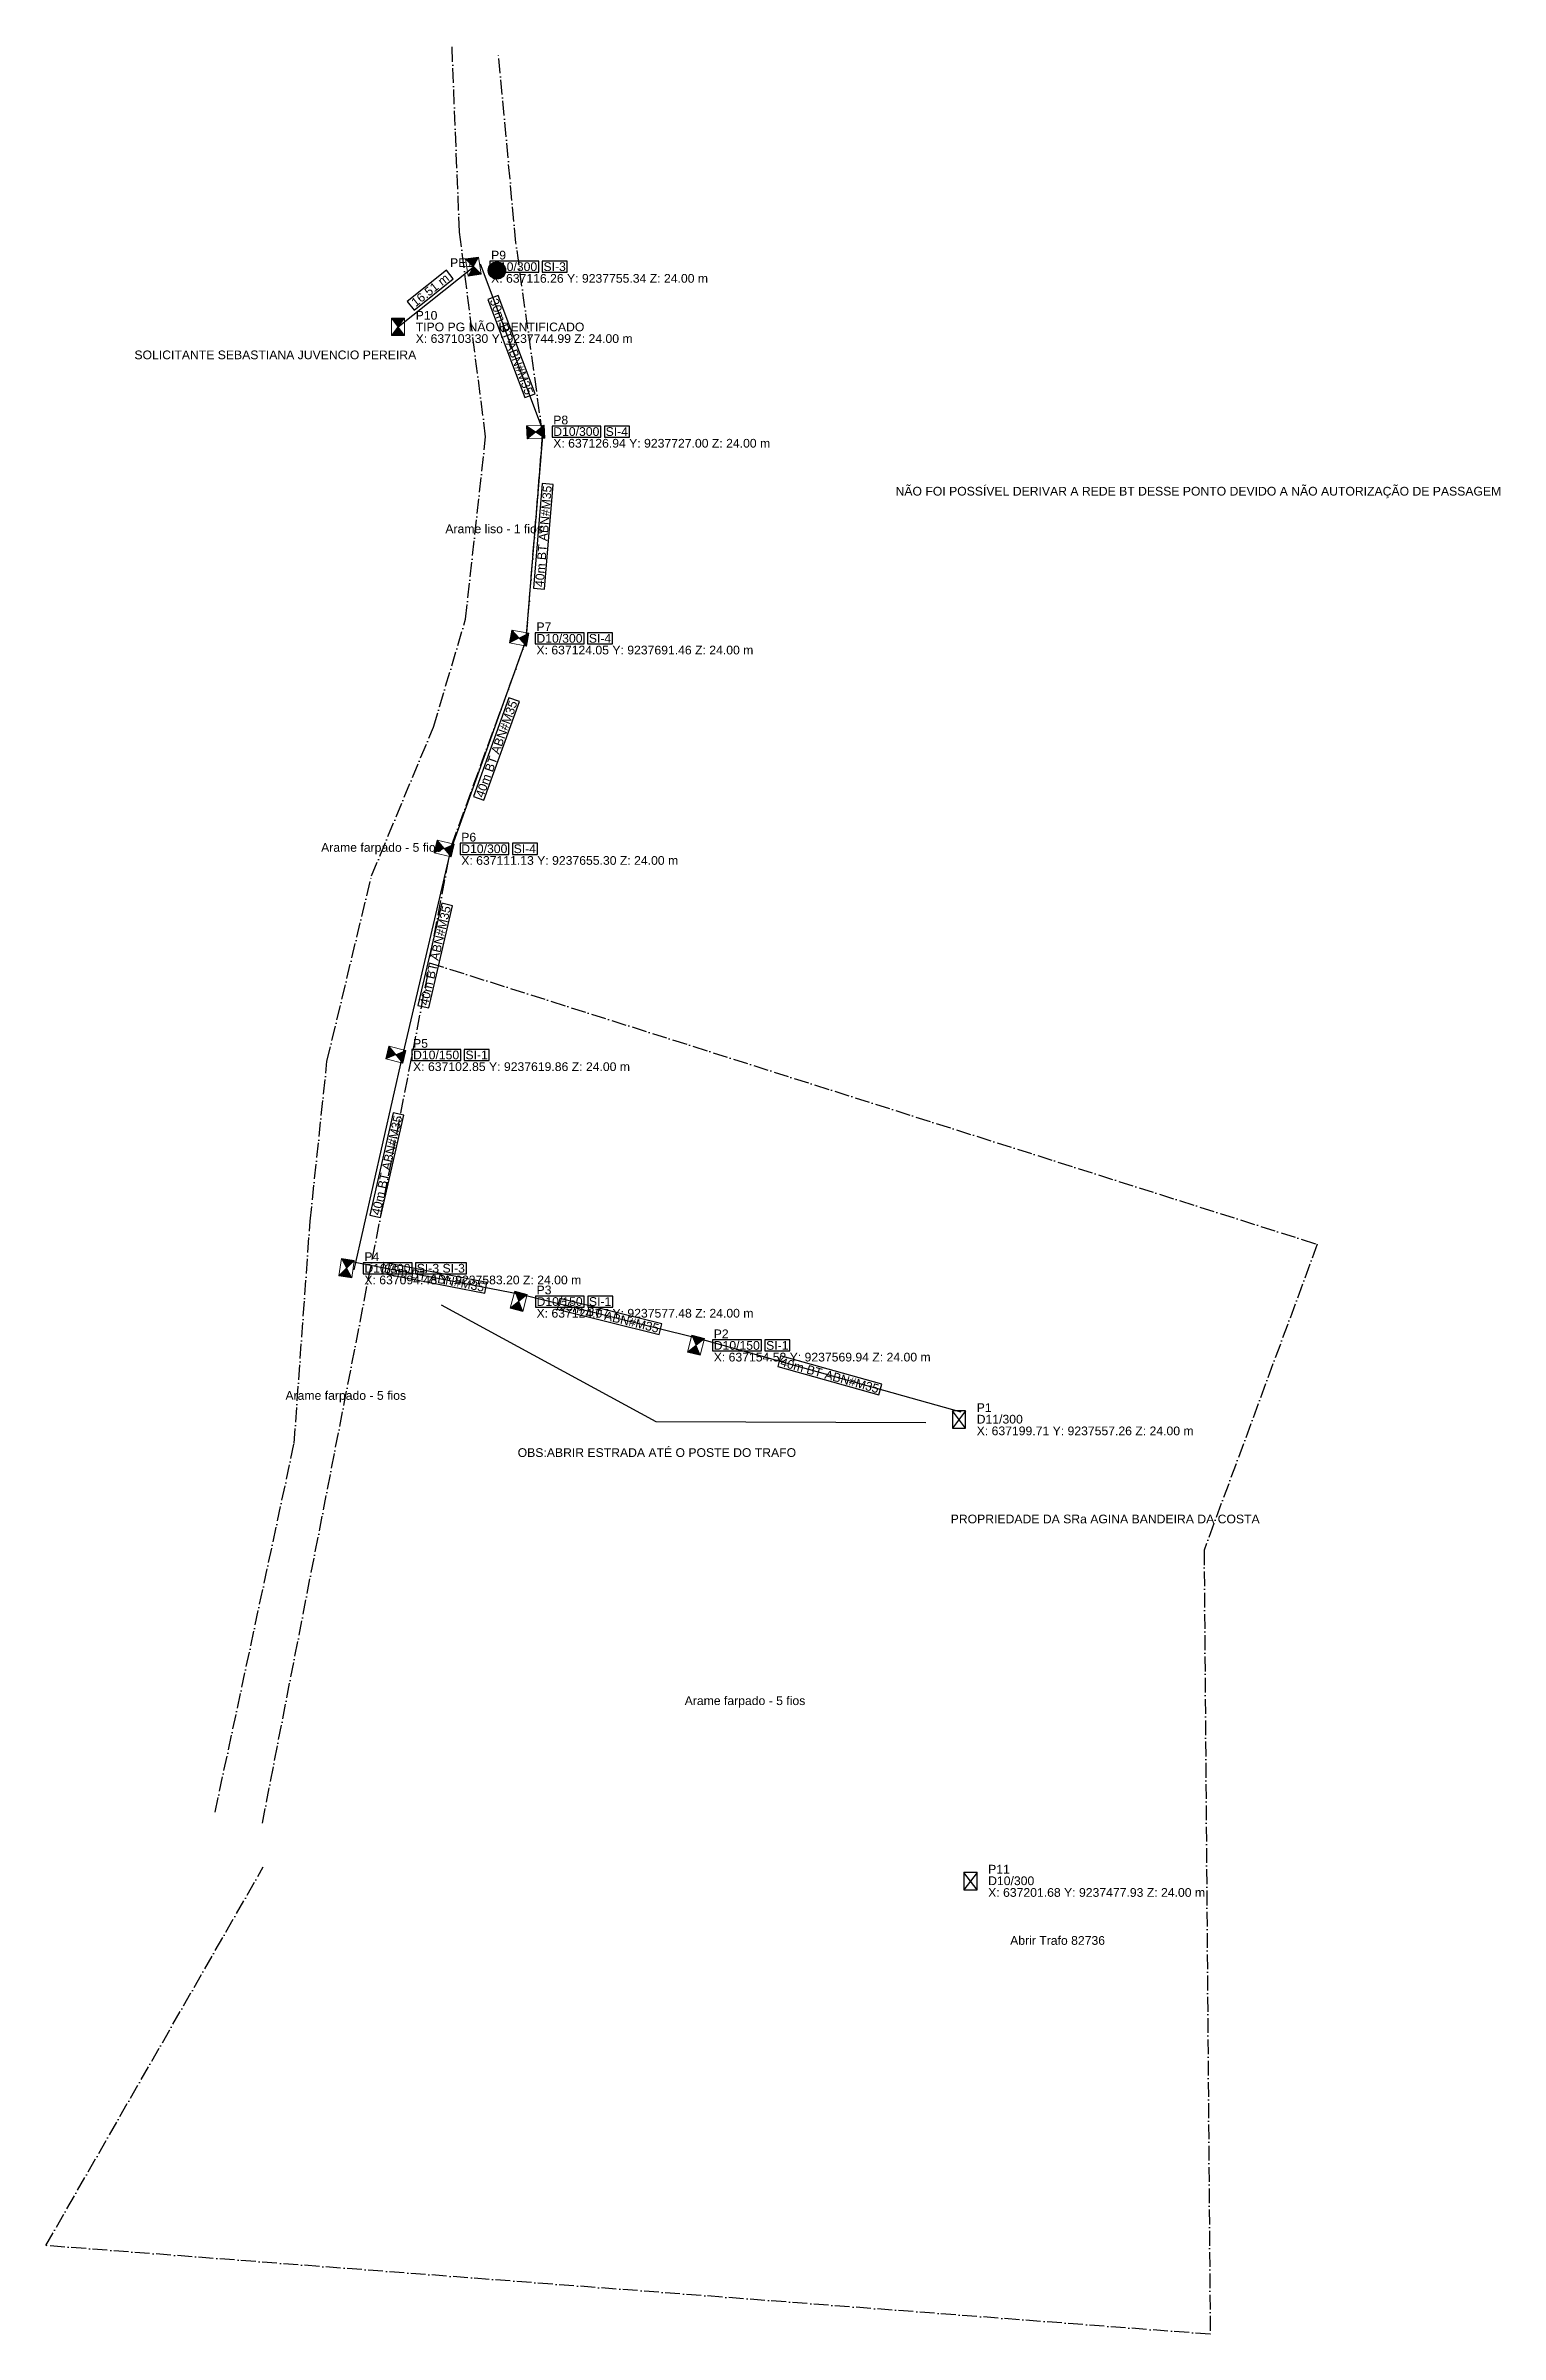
# Model space of a CAD drawing. Header units: metres. Extents: x 637043 to 637293, y 9237400 to 9237793.
import ezdxf
from ezdxf.enums import TextEntityAlignment as Align

# ---------------------------------------------------------------- set-up
doc = ezdxf.new("R2010")
doc.units = ezdxf.units.M
doc.linetypes.add('DASHDOT', pattern=[3.556, 2.54, -0.508, 0, -0.508])
for name, color, linetype in [('CERCA', 8, 'DASHDOT'), ('LINHAS', 7, 'CONTINUOUS'), ('PONTO DE ENTREGA', 8, 'CONTINUOUS'), ('PONTO FOTO', 4, 'CONTINUOUS'), ('POSTE', 3, 'CONTINUOUS'), ('Poste dt', 3, 'Continuous'), ('Poste Existente', 3, 'Continuous'), ('REDE SECUNDARIA - Instalar', 5, 'CONTINUOUS'), ('TEXTOS A IMPLANTAR', 1, 'CONTINUOUS'), ('TEXTOS EXISTENTES', 7, 'CONTINUOUS'), ('TEXTOS MAPA', 8, 'CONTINUOUS')]:
    doc.layers.add(name, color=color, linetype=linetype)
doc.styles.add('ARIAL', font='arial.ttf')

# ---------------------------------------------------------------- blocks, each defined once
blk = doc.blocks.new('dt')
at = {"color": 0}
for p, q in [((1.120087, 1.5), (-1.120087, 1.5)), ((-1.120087, 1.5), (-1.120087, -1.5)), ((-1.120087, 1.5), (1.120087, -1.5)), ((-1.120087, -1.5), (1.120087, 1.5)), ((1.120087, -1.5), (1.120087, 1.5)), ((-1.120087, -1.5), (1.120087, -1.5))]:
    blk.add_line(p, q, dxfattribs=at)
for tag, p in [('MODELO', (-2.878805, 2.548923)), ('COD', (1.996674, -1.514935))]:
    blk.add_attdef(tag, p, '', height=1.6, dxfattribs=at)
blk = doc.blocks.new('PosteDtExistente')
at = {"layer": 'Poste Existente', "rotation": 180}
blk.add_blockref('dt', (-0.036594, -0.043517), dxfattribs=at)
at = {"layer": 'poste'}
for tag, p in [('MODELO', (-2.878805, 2.548923)), ('COD', (1.996674, -1.514935))]:
    blk.add_attdef(tag, p, '', height=1.6, dxfattribs=at)
blk = doc.blocks.new('dtp')
at = {"linetype": 'Continuous', "lineweight": 0, "ltscale": 0.01}
h = blk.add_hatch(color=0, dxfattribs=at)
h.paths.add_polyline_path([(-1.12, 1.5), (0, 0), (1.12, 1.5)])
h.paths.add_polyline_path([(-1.12, -1.5), (1.12, -1.5), (0, 0)])
at = {"color": 0, "lineweight": 0}
for p, q in [((-1.12, -1.5), (1.12, 1.5)), ((-1.12, 1.5), (1.12, -1.5)), ((1.12, 1.5), (-1.12, 1.5)), ((-1.12, 1.5), (-1.12, -1.5)), ((1.12, -1.5), (1.12, 1.5)), ((-1.12, -1.5), (1.12, -1.5))]:
    blk.add_line(p, q, dxfattribs=at)
blk = doc.blocks.new('PosteDtProjetado')
at = {"layer": 'Poste dt', "rotation": 180}
blk.add_blockref('dtp', (-0.05948, 0.026162), dxfattribs=at)
at = {"layer": 'poste', "ltscale": 0.01}
for tag, p in [('MODELO', (-3.273471, 2.731691)), ('COD', (1.964351, -1.493983))]:
    blk.add_attdef(tag, p, '', height=1.6, dxfattribs=at)
blk = doc.blocks.new('PontoEntrega', base_point=(8.56, 3.62))
h = blk.add_hatch(color=1)
h.dxf.hatch_style = 1
h.paths.add_polyline_path([(14.13, 3.03, 1), (11.17, 3.03, 1)])
at = {"color": 1}
blk.add_circle((12.65, 3.03), 1.48, dxfattribs=at)

msp = doc.modelspace()

# ---------------------------------------------------------------- linework, layer by layer
at = {"layer": 'CERCA'}
for points in [[(637071.82, 9237489.74), (637085.41, 9237553.12), (637088.16, 9237591.31), (637091.05, 9237618.8), (637098.72, 9237650.67), (637109.36, 9237676.22), (637114.88, 9237694.78), (637118.31, 9237726.13), (637113.82, 9237761.35), (637112.53, 9237793.32)], [(637108.79, 9237636.73), (637112.45, 9237655.83), (637125.3, 9237691.18), (637128.11, 9237726.63), (637123.52, 9237759.47), (637120.52, 9237791.89)], [(637108.64, 9237635.73), (637261.24, 9237587.33), (637241.79, 9237534.75), (637242.85, 9237400), (637042.73, 9237415.24), (637080.11, 9237480.32)], [(637079.95, 9237487.85), (637108.61, 9237634.85)]]:
    msp.add_lwpolyline(points, dxfattribs=at)
at = {"layer": 'LINHAS'}
for p, q in [((637110.65, 9237576.9), (637147.54, 9237556.86)), ((637147.54, 9237556.86), (637193.97, 9237556.71))]:
    msp.add_line(p, q, dxfattribs=at)
at = {"layer": 'PONTO DE ENTREGA'}
msp.add_line((637103.3, 9237744.99), (637116.17, 9237755.29), dxfattribs=at)
msp.add_lwpolyline([(637106.01, 9237747.87), (637112.76, 9237753.27), (637111.58, 9237754.76), (637104.82, 9237749.35), (637106.01, 9237747.87)], close=True, dxfattribs=at)
at = {"layer": 'REDE SECUNDARIA - Instalar'}
for points in [[(637128.11, 9237727.44), (637117.43, 9237755.78)], [(637125.3, 9237691.35), (637128.19, 9237726.9)], [(637112.3, 9237654.88), (637125.23, 9237691.04)], [(637104.06, 9237619.57), (637112.34, 9237655.02)], [(637095.7, 9237582.92), (637104.06, 9237619.58)], [(637124.31, 9237578.7), (637094.72, 9237584.43)], [(637154.82, 9237571.15), (637124.37, 9237578.69)], [(637200.05, 9237558.46), (637154.86, 9237571.14)]]:
    msp.add_lwpolyline(points, dxfattribs=at)
at = {"layer": 'TEXTOS A IMPLANTAR'}
for points in [[(637119.06, 9237754.39), (637127.46, 9237754.39), (637127.46, 9237756.29), (637119.06, 9237756.29), (637119.06, 9237754.39)], [(637128.06, 9237754.39), (637132.34, 9237754.39), (637132.34, 9237756.29), (637128.06, 9237756.29), (637128.06, 9237754.39)], [(637118.7, 9237749.72), (637125.06, 9237732.84), (637126.84, 9237733.51), (637120.48, 9237750.39), (637118.7, 9237749.72)], [(637129.74, 9237726.05), (637138.14, 9237726.05), (637138.14, 9237727.95), (637129.74, 9237727.95), (637129.74, 9237726.05)], [(637138.74, 9237726.05), (637143.03, 9237726.05), (637143.03, 9237727.95), (637138.74, 9237727.95), (637138.74, 9237726.05)], [(637128.45, 9237699.94), (637129.92, 9237717.92), (637128.02, 9237718.07), (637126.56, 9237700.09), (637128.45, 9237699.94)], [(637126.85, 9237690.51), (637135.25, 9237690.51), (637135.25, 9237692.41), (637126.85, 9237692.41), (637126.85, 9237690.51)], [(637135.85, 9237690.51), (637140.13, 9237690.51), (637140.13, 9237692.41), (637135.85, 9237692.41), (637135.85, 9237690.51)], [(637118.03, 9237663.64), (637124.11, 9237680.63), (637122.32, 9237681.27), (637116.25, 9237664.28), (637118.03, 9237663.64)], [(637113.93, 9237654.35), (637122.33, 9237654.35), (637122.33, 9237656.25), (637113.93, 9237656.25), (637113.93, 9237654.35)], [(637122.93, 9237654.35), (637127.21, 9237654.35), (637127.21, 9237656.25), (637122.93, 9237656.25), (637122.93, 9237654.35)], [(637108.54, 9237627.95), (637112.64, 9237645.52), (637110.79, 9237645.96), (637106.69, 9237628.39), (637108.54, 9237627.95)], [(637105.65, 9237618.91), (637114.05, 9237618.91), (637114.05, 9237620.81), (637105.65, 9237620.81), (637105.65, 9237618.91)], [(637114.65, 9237618.91), (637118.93, 9237618.91), (637118.93, 9237620.81), (637114.65, 9237620.81), (637114.65, 9237618.91)], [(637100.26, 9237591.91), (637104.28, 9237609.5), (637102.43, 9237609.93), (637098.41, 9237592.33), (637100.26, 9237591.91)], [(637097.28, 9237582.25), (637105.68, 9237582.25), (637105.68, 9237584.15), (637097.28, 9237584.15), (637097.28, 9237582.25)], [(637100.47, 9237582.35), (637118.19, 9237578.92), (637118.55, 9237580.78), (637100.84, 9237584.21), (637100.47, 9237582.35)], [(637106.28, 9237582.25), (637115.03, 9237582.25), (637115.03, 9237584.15), (637106.28, 9237584.15), (637106.28, 9237582.25)], [(637126.87, 9237576.53), (637135.27, 9237576.53), (637135.27, 9237578.43), (637126.87, 9237578.43), (637126.87, 9237576.53)], [(637130.61, 9237576.17), (637148.12, 9237571.83), (637148.58, 9237573.67), (637131.07, 9237578.01), (637130.61, 9237576.17)], [(637135.87, 9237576.53), (637140.15, 9237576.53), (637140.15, 9237578.43), (637135.87, 9237578.43), (637135.87, 9237576.53)], [(637157.32, 9237568.99), (637165.72, 9237568.99), (637165.72, 9237570.89), (637157.32, 9237570.89), (637157.32, 9237568.99)], [(637166.32, 9237568.99), (637170.6, 9237568.99), (637170.6, 9237570.89), (637166.32, 9237570.89), (637166.32, 9237568.99)], [(637168.51, 9237566.32), (637185.88, 9237561.45), (637186.4, 9237563.28), (637169.02, 9237568.15), (637168.51, 9237566.32)]]:
    msp.add_lwpolyline(points, close=True, dxfattribs=at)

# ---------------------------------------------------------------- block references
for p, rotation in [((637116.26, 9237755.34), 8.456271774750746), ((637126.94, 9237727), 92.696227518981), ((637124.05, 9237691.46), 259.85368164440695), ((637111.13, 9237655.3), 256.64300000000003), ((637102.85, 9237619.86), 256.2868593057592), ((637094.48, 9237583.2), 351.71010578093495), ((637124.07, 9237577.48), 345.2529903592831), ((637154.52, 9237569.94), 345.8934817267658)]:
    msp.add_blockref('PosteDtProjetado', p, dxfattribs=dict(rotation=rotation))
for name, p in [('PosteDtProjetado', (637103.3, 9237744.99)), ('PosteDtExistente', (637199.71, 9237557.26)), ('PosteDtExistente', (637201.68, 9237477.93))]:
    msp.add_blockref(name, p)
at = {"layer": 'PONTO DE ENTREGA'}
msp.add_blockref('PontoEntrega', (637116.17, 9237755.29), dxfattribs=at)

# ---------------------------------------------------------------- texts
at = {"style": 'Arial'}
for s, p in [('X: 637116.26 Y: 9237755.34 Z: 24.00 m', (637119.26, 9237753.34)), ('TIPO PG NÃO IDENTIFICADO', (637106.3, 9237744.99)), ('X: 637103.30 Y: 9237744.99 Z: 24.00 m', (637106.3, 9237742.99)), ('X: 637126.94 Y: 9237727.00 Z: 24.00 m', (637129.94, 9237725)), ('X: 637124.05 Y: 9237691.46 Z: 24.00 m', (637127.05, 9237689.46)), ('X: 637111.13 Y: 9237655.30 Z: 24.00 m', (637114.13, 9237653.3)), ('X: 637102.85 Y: 9237619.86 Z: 24.00 m', (637105.85, 9237617.86)), ('X: 637094.48 Y: 9237583.20 Z: 24.00 m', (637097.48, 9237581.2)), ('X: 637124.07 Y: 9237577.48 Z: 24.00 m', (637127.07, 9237575.48)), ('X: 637154.52 Y: 9237569.94 Z: 24.00 m', (637157.52, 9237567.94)), ('X: 637199.71 Y: 9237557.26 Z: 24.00 m', (637202.71, 9237555.26)), ('X: 637201.68 Y: 9237477.93 Z: 24.00 m', (637204.68, 9237475.93))]:
    msp.add_text(s, height=1.5, dxfattribs=at).set_placement(p, align=Align.MIDDLE_LEFT)
at = {"layer": 'CERCA', "linetype": 'Continuous', "style": 'Arial'}
for s, p in [('Arame liso - 1 fios', (637119.78, 9237710.29)), ('Arame farpado - 5 fios', (637100.41, 9237655.54)), ('Arame farpado - 5 fios', (637094.28, 9237561.35)), ('Arame farpado - 5 fios', (637162.89, 9237508.89))]:
    msp.add_text(s, height=1.5, dxfattribs=at).set_placement(p, align=Align.MIDDLE_CENTER)
at = {"layer": 'PONTO DE ENTREGA', "style": 'Arial'}
msp.add_text('PE1', height=1.5, dxfattribs=at).set_placement((637116.17, 9237755.29), align=Align.RIGHT)
at = {"layer": 'PONTO DE ENTREGA', "insert": (637108.79, 9237751.31), "char_height": 1.5, "attachment_point": 5, "rotation": 38.6596, "style": 'Arial'}
msp.add_mtext('16.51 m', dxfattribs=at)
at = {"layer": 'PONTO FOTO', "style": 'Arial'}
for s, p in [('P9', (637119.26, 9237757.34)), ('P10', (637106.3, 9237746.99)), ('P8', (637129.94, 9237729)), ('P7', (637127.05, 9237693.46)), ('P6', (637114.13, 9237657.3)), ('P5', (637105.85, 9237621.86)), ('P4', (637097.48, 9237585.2)), ('P3', (637127.07, 9237579.48)), ('P2', (637157.52, 9237571.94)), ('P1', (637202.71, 9237559.26)), ('P11', (637204.68, 9237479.93))]:
    msp.add_text(s, height=1.5, dxfattribs=at).set_placement(p, align=Align.MIDDLE_LEFT)
at = {"layer": 'TEXTOS A IMPLANTAR', "char_height": 1.5, "attachment_point": 4, "style": 'Arial'}
for s, insert in [('D10/300', (637119.26, 9237755.34)), ('SI-3', (637128.26, 9237755.34)), ('D10/300', (637129.94, 9237727)), ('SI-4', (637138.94, 9237727)), ('D10/300', (637127.05, 9237691.46)), ('SI-4', (637136.05, 9237691.46)), ('D10/300', (637114.13, 9237655.3)), ('SI-4', (637123.13, 9237655.3)), ('D10/150', (637105.85, 9237619.86)), ('SI-1', (637114.85, 9237619.86)), ('D10/300', (637097.48, 9237583.2)), ('SI-3 SI-3', (637106.48, 9237583.2)), ('D10/150', (637127.07, 9237577.48)), ('SI-1', (637136.07, 9237577.48)), ('D10/150', (637157.52, 9237569.94)), ('SI-1', (637166.52, 9237569.94))]:
    msp.add_mtext(s, dxfattribs=dict(at, insert=insert))
at = {"layer": 'TEXTOS A IMPLANTAR', "char_height": 1.5, "attachment_point": 2, "style": 'Arial'}
for s, insert, rotation in [('30m BT ABN#M35', (637123.47, 9237741.88), 290.649), ('40m BT ABN#M35', (637127.49, 9237709.07), 85.3462), ('40m BT ABN#M35', (637119.47, 9237672.71), 70.3285), ('40m BT ABN#M35', (637108.93, 9237637.13), 76.8522), ('40m BT ABN#M35', (637100.61, 9237601.08), 77.144), ('35m BT ABN#M35', (637109.65, 9237582.3), 349.0443), ('35m BT ABN#M35', (637139.77, 9237575.65), 346.0948), ('40m BT ABN#M35', (637177.66, 9237565.52), 344.3283)]:
    msp.add_mtext(s, dxfattribs=dict(at, insert=insert, rotation=rotation))
at = {"layer": 'TEXTOS EXISTENTES', "char_height": 1.5, "attachment_point": 4, "style": 'Arial'}
for s, insert in [('D11/300', (637202.71, 9237557.26)), ('D10/300', (637204.68, 9237477.93))]:
    msp.add_mtext(s, dxfattribs=dict(at, insert=insert))
at = {"layer": 'TEXTOS MAPA', "true_color": 0xf44336, "style": 'Arial'}
for s, p in [('SOLICITANTE SEBASTIANA JUVENCIO PEREIRA', (637082.18, 9237740.19)), ('NÃO FOI POSSÍVEL DERIVAR A REDE BT DESSE PONTO DEVIDO A NÃO AUTORIZAÇÃO DE PASSAGEM', (637240.81, 9237716.76)), ('OBS:ABRIR ESTRADA ATÉ O POSTE DO TRAFO', (637147.75, 9237551.53)), ('PROPRIEDADE DA SRa AGINA BANDEIRA DA COSTA', (637224.79, 9237540.12)), ('Abrir Trafo 82736', (637216.61, 9237467.68))]:
    msp.add_text(s, height=1.5, dxfattribs=at).set_placement(p, align=Align.MIDDLE_CENTER)

doc.saveas('drawing.dxf')
